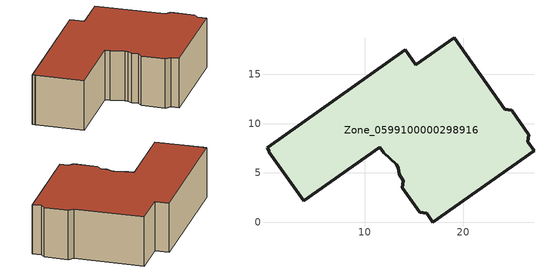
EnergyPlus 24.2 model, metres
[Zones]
Zone_0599100000298916
 floor ground (C_G): 11.91,7.07 11.52,7.63 3.79,2.16 0.23,7.18 0.29,7.22 0.07,7.56 14.12,17.5 15.19,15.99 19.06,18.73 24.19,11.49 24.93,11.36 26.67,8.88 26.55,8.16 27.18,7.26 16.92,0 16.29,0.9 15.56,1.02 13.8,3.49 13.93,4.23 13.47,4.87 13.37,5.51 13.18,5.91 z0
 wall outside (C_F): 24.19,11.49 19.06,18.73 15.19,15.99 14.12,17.5 0.07,7.56 0.29,7.22 0.23,7.18 3.79,2.16 11.52,7.63 11.91,7.07 13.18,5.91 13.37,5.51 13.47,4.87 13.93,4.23 13.8,3.49 15.56,1.02 16.29,0.9 16.92,0 27.18,7.26 26.55,8.16 26.67,8.88 24.93,11.36 24.19,11.49 z0:6.51
 roof outside (C_R): 11.91,7.07 13.18,5.91 13.37,5.51 13.47,4.87 13.93,4.23 13.8,3.49 15.56,1.02 16.29,0.9 16.92,0 27.18,7.26 26.55,8.16 26.67,8.88 24.93,11.36 24.19,11.49 19.06,18.73 15.19,15.99 14.12,17.5 0.07,7.56 0.29,7.22 0.23,7.18 3.79,2.16 11.52,7.63 z6.51
[BUILDING]
Pand.0599100000298916: North Axis=0; Terrain=City; Loads Convergence Tolerance Value=0.04; Temperature Convergence Tolerance Value=0.4; Solar Distribution=FullExterior; Maximum Number of Warmup Days=25; Minimum Number of Warmup Days=1
[Site:Location]
Rotterdam.The.Hague.AP_ZH_NLD Design_Conditions: Latitude=51.96; Longitude=4.45; Time Zone=1; Elevation=-4.5
[SITE:GROUNDTEMPERATURE:BUILDINGSURFACE]
18, 18, 18, 18, 18, 18, 18, 18, 18, 18, 18, 18
[MATERIAL] Thermal Absorptance=0.9; Solar Absorptance=0.7; Visible Absorptance=0.7
Name | Roughness | Thickness | Conductivity | Density | Specific Heat
G.D.1975-1991 | MediumSmooth | 0.15 | 0.288461 | 540 | 1210
F.D.1975-1991 | Rough | 0.3 | 0.230769 | 1920 | 840
R.D.1975-1991 | MediumRough | 0.2 | 0.153846 | 1500 | 1000
[CONSTRUCTION]
C_G: G.D.1975-1991
C_F: F.D.1975-1991
C_R: R.D.1975-1991
[ZONE]
Zone_0599100000298916: Type=1; Multiplier=1; Ceiling Height=Autocalculate; Volume=Autocalculate; Floor Area=autocalculate; Part of Total Floor Area=Yes
[ZONEINFILTRATION:DESIGNFLOWRATE]
Infil_Zone_0599100000298916: Zone or ZoneList or Space or SpaceList=Zone_0599100000298916; Schedule=AlwaysOn; Design Flow Rate Calculation Method=Flow/Area; Flow Rate per Floor Area=0.0042; Constant Term Coefficient=1; Temperature Term Coefficient=0; Velocity Term Coefficient=0; Velocity Squared Term Coefficient=0
[HVACTEMPLATE:ZONE:IDEALLOADSAIRSYSTEM]
Zone_0599100000298916: Maximum Heating Supply Air Temperature=50; Minimum Cooling Supply Air Temperature=13; Maximum Heating Supply Air Humidity Ratio=0.0156; Minimum Cooling Supply Air Humidity Ratio=0.0077; Heating Limit=NoLimit; Cooling Limit=NoLimit; Dehumidification Control Type=ConstantSensibleHeatRatio; Cooling Sensible Heat Ratio=0.7; Dehumidification Setpoint=60; Humidification Control Type=None; Humidification Setpoint=30; Outdoor Air Method=None; Outdoor Air Flow Rate per Person=0.00944; Outdoor Air Flow Rate per Zone Floor Area=0; Outdoor Air Flow Rate per Zone=0; Demand Controlled Ventilation Type=None; Outdoor Air Economizer Type=NoEconomizer; Heat Recovery Type=None; Sensible Heat Recovery Effectiveness=0.7; Latent Heat Recovery Effectiveness=0.65
[ZONECONTROL:THERMOSTAT]
ThermostatControl_Zone_0599100000298916: Zone or ZoneList=Zone_0599100000298916; Control Type Schedule=DualSetpointControlType; Control 1=Thermostat_Zone_0599100000298916; Temperature Difference Between Cutout And Setpoint=0
[THERMOSTATSETPOINT:DUALSETPOINT]
Thermostat_Zone_0599100000298916: Heating Setpoint Temperature Schedule=HeatingSetpoint_Zone_0599100000298916; Cooling Setpoint Temperature Schedule=CoolingSetpoint_Zone_0599100000298916
[SCHEDULE:COMPACT]
HeatingSetpoint_Zone_0599100000298916: Through: 12/31, For: AllDays, Until: 24:00, 21
CoolingSetpoint_Zone_0599100000298916: Through: 12/31, For: AllDays, Until: 24:00, 24
DualSetpointControlType: Through: 12/31, For: AllDays, Until: 24:00, 4
AlwaysOn: Through: 12/31, For: AllDays, Until: 24:00, 1
